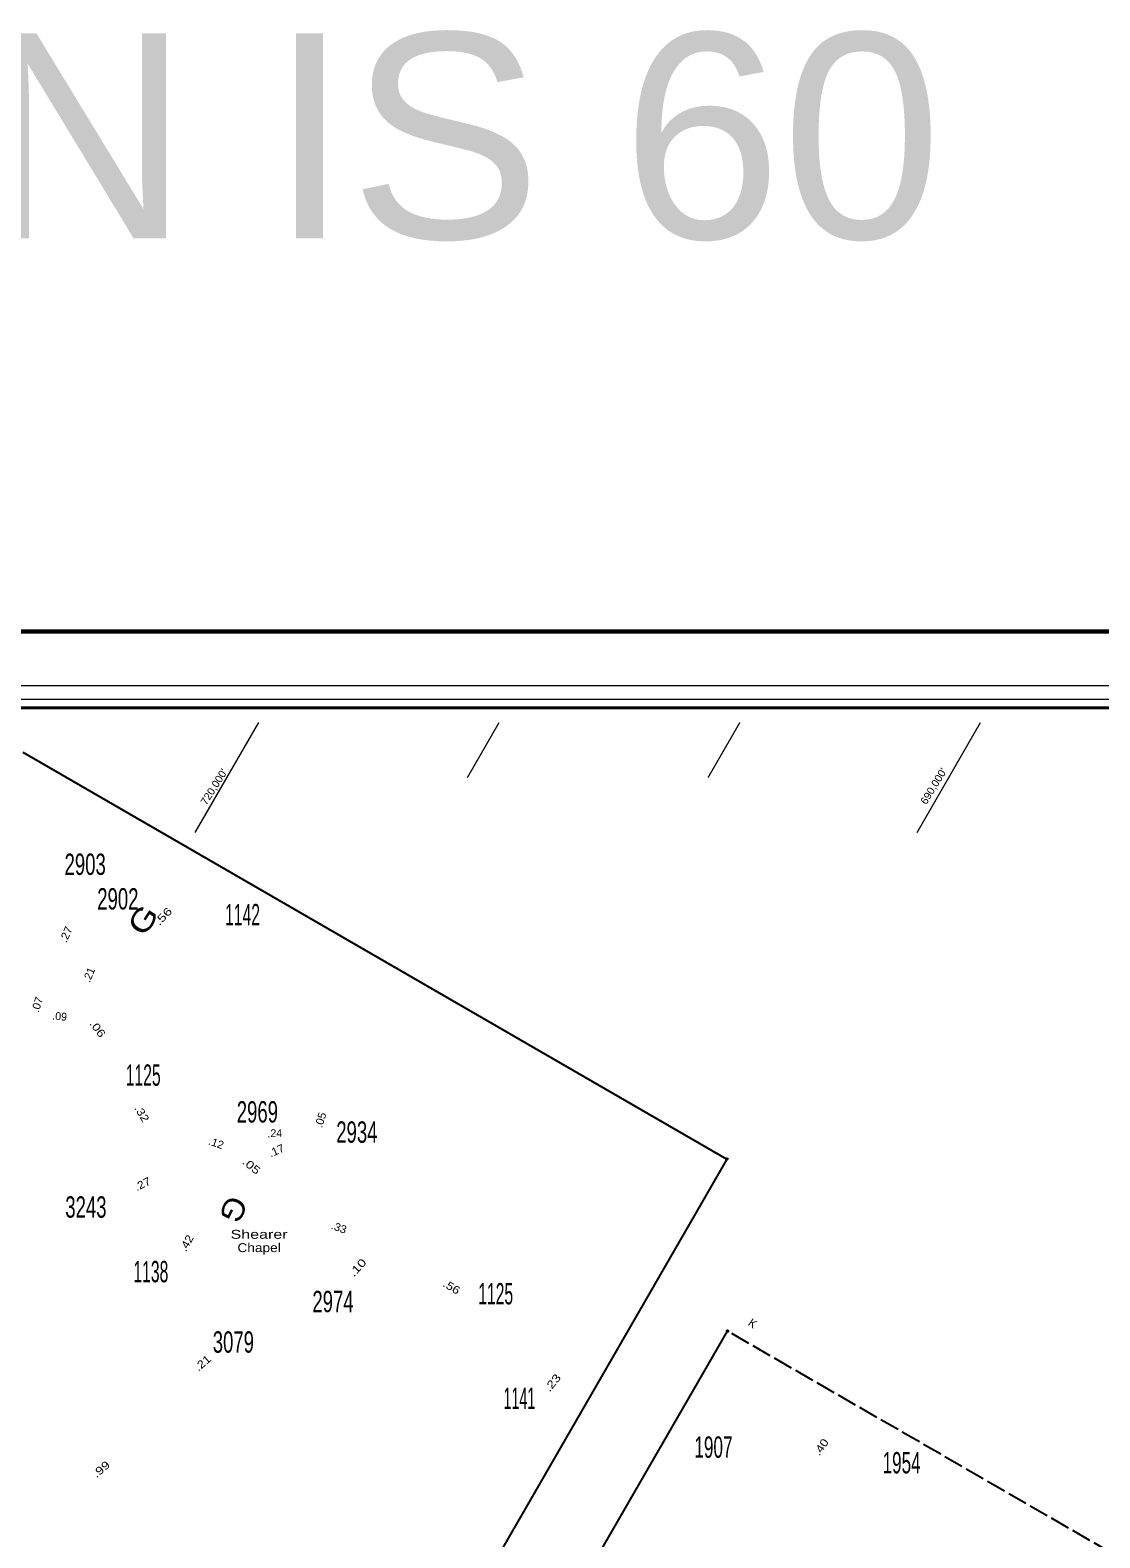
# Model space of a CAD drawing. Extents: x 272269 to 502941, y 199264 to 397027.
# Drawn here: x 463994 to 479641, y 242386 to 264424 of the extents above; entities that cross this region are included whole.
import ezdxf
from ezdxf.enums import TextEntityAlignment as Align

# ---------------------------------------------------------------- set-up
doc = ezdxf.new("R2010")
doc.units = 0
doc.header["$LTSCALE"] = 48
doc.header["$PDMODE"] = 32
doc.header["$PDSIZE"] = 24
doc.linetypes.add('LONG_DASHED', pattern=[7.5, 6, -1.5])
for name, color, linetype, lineweight in [('1', 7, 'Continuous', 25), ('20', 7, 'Continuous', 40), ('23', 7, 'Continuous', 25), ('25', 7, 'LONG_DASHED', 25), ('40', 7, 'Continuous', 25), ('56', 7, 'Continuous', 25), ('61', 7, 'Continuous', 13), ('63', 7, 'Continuous', 25), ('7', 7, 'Continuous', 25)]:
    doc.layers.add(name, color=color, linetype=linetype, lineweight=lineweight)

msp = doc.modelspace()

# ---------------------------------------------------------------- linework, layer by layer
at = {"layer": '1', "lineweight": 13}
msp.add_lwpolyline([(499003.08, 199263.61), (402372.44, 199263.61), (402372.44, 255660.66), (499003.08, 255660.66)], close=True, dxfattribs=at)
at = {"layer": '1'}
for p in [(474185.22, 247922.76), (474194.68, 245407.85)]:
    msp.add_point(p, dxfattribs=at)
at = {"layer": '20'}
for points in [[(402407.44, 255625.66), (498968.08, 255625.66), (498968.08, 199298.62), (402407.44, 199298.62)], [(405595.29, 254516.69), (498042.58, 254516.69), (498042.58, 200390.33), (405595.29, 200390.33)]]:
    msp.add_lwpolyline(points, close=True, dxfattribs=at)
at = {"layer": '20', "lineweight": 13}
msp.add_lwpolyline([(405286.1, 254842.16), (405286.1, 200081.05), (405464.66, 200259.72), (405464.66, 254647.33), (498173.18, 254647.33), (498173.18, 200259.72), (405464.66, 200259.72), (405286.1, 200081.05), (498351.77, 200081.05), (498351.77, 254842.16)], close=True, dxfattribs=at)
at = {"layer": '25'}
msp.add_lwpolyline([(479117.54, 219373.61), (489159.98, 236767.63), (474194.68, 245407.85)], dxfattribs=at)
at = {"layer": '61'}
for p, q in [((466408.49, 252694.46), (467337.45, 254303.47)), ((470392.5, 253498.97), (470856.98, 254303.47)), ((476967.07, 252694.46), (477896.03, 254303.47))]:
    msp.add_line(p, q, dxfattribs=at)
for points in [[(474209.02, 254013.38), (474210.02, 254015.12), (474211.02, 254016.85), (474212.02, 254018.58), (474213.02, 254020.31), (474214.02, 254022.04), (474215.02, 254023.78), (474216.02, 254025.51), (474217.02, 254027.24), (474218.02, 254028.97), (474219.02, 254030.7), (474220.02, 254032.44), (474221.02, 254034.17), (474222.02, 254035.9), (474223.02, 254037.63), (474224.02, 254039.36), (474225.02, 254041.1), (474226.02, 254042.83), (474227.02, 254044.56), (474228.02, 254046.29), (474229.02, 254048.03), (474230.02, 254049.76), (474231.02, 254051.49), (474232.02, 254053.22), (474233.02, 254054.95), (474234.02, 254056.69), (474235.02, 254058.42), (474236.02, 254060.15), (474237.02, 254061.88), (474238.02, 254063.61), (474239.02, 254065.35), (474240.02, 254067.08), (474241.02, 254068.81), (474242.02, 254070.54), (474243.02, 254072.27), (474244.02, 254074.01), (474245.02, 254075.74), (474246.02, 254077.47), (474247.02, 254079.2), (474248.02, 254080.93), (474249.02, 254082.67), (474250.02, 254084.4), (474251.02, 254086.13), (474252.02, 254087.86), (474253.02, 254089.59), (474254.02, 254091.33), (474255.02, 254093.06), (474256.02, 254094.79), (474257.02, 254096.52), (474258.02, 254098.25), (474259.02, 254099.99), (474260.02, 254101.72), (474261.02, 254103.45), (474262.02, 254105.18), (474263.02, 254106.91), (474264.02, 254108.65), (474265.02, 254110.38), (474266.02, 254112.11), (474267.02, 254113.84), (474268.02, 254115.58), (474269.02, 254117.31), (474270.02, 254119.04), (474271.02, 254120.77), (474272.02, 254122.5), (474273.02, 254124.24), (474274.02, 254125.97), (474275.02, 254127.7), (474276.02, 254129.43), (474277.02, 254131.16), (474278.02, 254132.9), (474279.02, 254134.63), (474280.02, 254136.36), (474281.02, 254138.09), (474282.02, 254139.82), (474283.02, 254141.56), (474284.02, 254143.29), (474285.02, 254145.02), (474286.02, 254146.75), (474287.02, 254148.48), (474288.02, 254150.22), (474289.02, 254151.95), (474290.02, 254153.68), (474291.02, 254155.41), (474292.02, 254157.14), (474293.02, 254158.88), (474294.02, 254160.61), (474295.02, 254162.34), (474296.02, 254164.07), (474297.02, 254165.8), (474298.02, 254167.54), (474299.02, 254169.27), (474300.02, 254171), (474301.02, 254172.73), (474302.02, 254174.46), (474303.02, 254176.2), (474304.02, 254177.93), (474305.02, 254179.66), (474306.02, 254181.39), (474307.02, 254183.12), (474308.02, 254184.86)], [(474308.02, 254184.86), (474309.02, 254186.59), (474310.02, 254188.32), (474311.02, 254190.05), (474312.02, 254191.79), (474313.02, 254193.52), (474314.02, 254195.25), (474315.02, 254196.98), (474316.02, 254198.71), (474317.02, 254200.45), (474318.02, 254202.18), (474319.02, 254203.91), (474320.02, 254205.64), (474321.02, 254207.37), (474322.02, 254209.11), (474323.02, 254210.84), (474324.02, 254212.57), (474325.02, 254214.3), (474326.02, 254216.03), (474327.02, 254217.77), (474328.02, 254219.5), (474329.02, 254221.23), (474330.02, 254222.96), (474331.02, 254224.69), (474332.02, 254226.43), (474333.02, 254228.16), (474334.02, 254229.89), (474335.02, 254231.62), (474336.02, 254233.35), (474337.02, 254235.09), (474338.02, 254236.82), (474339.02, 254238.55), (474340.02, 254240.28), (474341.02, 254242.01), (474342.02, 254243.75), (474343.02, 254245.48), (474344.02, 254247.21), (474345.02, 254248.94), (474346.02, 254250.67), (474347.02, 254252.41), (474348.02, 254254.14), (474349.02, 254255.87), (474350.02, 254257.6), (474351.02, 254259.34), (474352.02, 254261.07), (474353.02, 254262.8), (474354.02, 254264.53), (474355.02, 254266.26), (474356.02, 254268), (474357.02, 254269.73), (474358.02, 254271.46), (474359.02, 254273.19), (474360.02, 254274.92), (474361.02, 254276.66), (474362.02, 254278.39), (474363.02, 254280.12), (474364.02, 254281.85), (474365.02, 254283.58), (474366.02, 254285.32), (474367.02, 254287.05), (474368.02, 254288.78), (474369.02, 254290.51), (474370.02, 254292.24), (474371.02, 254293.98), (474372.02, 254295.71), (474373.02, 254297.44), (474374.02, 254299.17), (474375.02, 254300.9), (474376.5, 254303.47)], [(474110.02, 253841.91), (474111.02, 253843.64), (474112.02, 253845.38), (474113.02, 253847.11), (474114.02, 253848.84), (474115.02, 253850.57), (474116.02, 253852.3), (474117.02, 253854.04), (474118.02, 253855.77), (474119.02, 253857.5), (474120.02, 253859.23), (474121.02, 253860.96), (474122.02, 253862.7), (474123.02, 253864.43), (474124.02, 253866.16), (474125.02, 253867.89), (474126.02, 253869.62), (474127.02, 253871.36), (474128.02, 253873.09), (474129.02, 253874.82), (474130.02, 253876.55), (474131.02, 253878.28), (474132.02, 253880.02), (474133.02, 253881.75), (474134.02, 253883.48), (474135.02, 253885.21), (474136.02, 253886.94), (474137.02, 253888.68), (474138.02, 253890.41), (474139.02, 253892.14), (474140.02, 253893.87), (474141.02, 253895.6), (474142.02, 253897.34), (474143.02, 253899.07), (474144.02, 253900.8), (474145.02, 253902.53), (474146.02, 253904.26), (474147.02, 253906), (474148.02, 253907.73), (474149.02, 253909.46), (474150.02, 253911.19), (474151.02, 253912.92), (474152.02, 253914.66), (474153.02, 253916.39), (474154.02, 253918.12), (474155.02, 253919.85), (474156.02, 253921.59), (474157.02, 253923.32), (474158.02, 253925.05), (474159.02, 253926.78), (474160.02, 253928.51), (474161.02, 253930.25), (474162.02, 253931.98), (474163.02, 253933.71), (474164.02, 253935.44), (474165.02, 253937.17), (474166.02, 253938.91), (474167.02, 253940.64), (474168.02, 253942.37), (474169.02, 253944.1), (474170.02, 253945.83), (474171.02, 253947.57), (474172.02, 253949.3), (474173.02, 253951.03), (474174.02, 253952.76), (474175.02, 253954.49), (474176.02, 253956.23), (474177.02, 253957.96), (474178.02, 253959.69), (474179.02, 253961.42), (474180.02, 253963.15), (474181.02, 253964.89), (474182.02, 253966.62), (474183.02, 253968.35), (474184.02, 253970.08), (474185.02, 253971.81), (474186.02, 253973.55), (474187.02, 253975.28), (474188.02, 253977.01), (474189.02, 253978.74), (474190.02, 253980.47), (474191.02, 253982.21), (474192.02, 253983.94), (474193.02, 253985.67), (474194.02, 253987.4), (474195.02, 253989.14), (474196.02, 253990.87), (474197.02, 253992.6), (474198.02, 253994.33), (474199.02, 253996.06), (474200.02, 253997.8), (474201.02, 253999.53), (474202.02, 254001.26), (474203.02, 254002.99), (474204.02, 254004.72), (474205.02, 254006.46), (474206.02, 254008.19), (474207.02, 254009.92), (474208.02, 254011.65), (474209.02, 254013.38)], [(473912.02, 253498.96), (473913.02, 253500.7), (473914.02, 253502.43), (473915.02, 253504.16), (473916.02, 253505.89), (473917.02, 253507.62), (473918.02, 253509.36), (473919.02, 253511.09), (473920.02, 253512.82), (473921.02, 253514.55), (473922.02, 253516.29), (473923.02, 253518.02), (473924.02, 253519.75), (473925.02, 253521.48), (473926.02, 253523.21), (473927.02, 253524.95), (473928.02, 253526.68), (473929.02, 253528.41), (473930.02, 253530.14), (473931.02, 253531.87), (473932.02, 253533.61), (473933.02, 253535.34), (473934.02, 253537.07), (473935.02, 253538.8), (473936.02, 253540.53), (473937.02, 253542.27), (473938.02, 253544), (473939.02, 253545.73), (473940.02, 253547.46), (473941.02, 253549.19), (473942.02, 253550.93), (473943.02, 253552.66), (473944.02, 253554.39), (473945.02, 253556.12), (473946.02, 253557.85), (473947.02, 253559.59), (473948.02, 253561.32), (473949.02, 253563.05), (473950.02, 253564.78), (473951.02, 253566.51), (473952.02, 253568.25), (473953.02, 253569.98), (473954.02, 253571.71), (473955.02, 253573.44), (473956.02, 253575.17), (473957.02, 253576.91), (473958.02, 253578.64), (473959.02, 253580.37), (473960.02, 253582.1), (473961.02, 253583.84), (473962.02, 253585.57), (473963.02, 253587.3), (473964.02, 253589.03), (473965.02, 253590.76), (473966.02, 253592.5), (473967.02, 253594.23), (473968.02, 253595.96), (473969.02, 253597.69), (473970.02, 253599.42), (473971.02, 253601.16), (473972.02, 253602.89), (473973.02, 253604.62), (473974.02, 253606.35), (473975.02, 253608.08), (473976.02, 253609.82), (473977.02, 253611.55), (473978.02, 253613.28), (473979.02, 253615.01), (473980.02, 253616.74), (473981.02, 253618.48), (473982.02, 253620.21), (473983.02, 253621.94), (473984.02, 253623.67), (473985.02, 253625.4), (473986.02, 253627.14), (473987.02, 253628.87), (473988.02, 253630.6), (473989.02, 253632.33), (473990.02, 253634.06), (473991.02, 253635.8), (473992.02, 253637.53), (473993.02, 253639.26), (473994.02, 253640.99), (473995.02, 253642.72), (473996.02, 253644.46), (473997.02, 253646.19), (473998.02, 253647.92), (473999.02, 253649.65), (474000.02, 253651.39), (474001.02, 253653.12), (474002.02, 253654.85), (474003.02, 253656.58), (474004.02, 253658.31), (474005.02, 253660.05), (474006.02, 253661.78), (474007.02, 253663.51), (474008.02, 253665.24), (474009.02, 253666.97), (474010.02, 253668.71), (474011.02, 253670.44)], [(474011.02, 253670.44), (474012.02, 253672.17), (474013.02, 253673.9), (474014.02, 253675.63), (474015.02, 253677.37), (474016.02, 253679.1), (474017.02, 253680.83), (474018.02, 253682.56), (474019.02, 253684.29), (474020.02, 253686.03), (474021.02, 253687.76), (474022.02, 253689.49), (474023.02, 253691.22), (474024.02, 253692.95), (474025.02, 253694.69), (474026.02, 253696.42), (474027.02, 253698.15), (474028.02, 253699.88), (474029.02, 253701.61), (474030.02, 253703.35), (474031.02, 253705.08), (474032.02, 253706.81), (474033.02, 253708.54), (474034.02, 253710.28), (474035.02, 253712.01), (474036.02, 253713.74), (474037.02, 253715.47), (474038.02, 253717.2), (474039.02, 253718.94), (474040.02, 253720.67), (474041.02, 253722.4), (474042.02, 253724.13), (474043.02, 253725.86), (474044.02, 253727.6), (474045.02, 253729.33), (474046.02, 253731.06), (474047.02, 253732.79), (474048.02, 253734.52), (474049.02, 253736.26), (474050.02, 253737.99), (474051.02, 253739.72), (474052.02, 253741.45), (474053.02, 253743.18), (474054.02, 253744.92), (474055.02, 253746.65), (474056.02, 253748.38), (474057.02, 253750.11), (474058.02, 253751.84), (474059.02, 253753.58), (474060.02, 253755.31), (474061.02, 253757.04), (474062.02, 253758.77), (474063.02, 253760.5), (474064.02, 253762.24), (474065.02, 253763.97), (474066.02, 253765.7), (474067.02, 253767.43), (474068.02, 253769.16), (474069.02, 253770.9), (474070.02, 253772.63), (474071.02, 253774.36), (474072.02, 253776.09), (474073.02, 253777.83), (474074.02, 253779.56), (474075.02, 253781.29), (474076.02, 253783.02), (474077.02, 253784.75), (474078.02, 253786.49), (474079.02, 253788.22), (474080.02, 253789.95), (474081.02, 253791.68), (474082.02, 253793.41), (474083.02, 253795.15), (474084.02, 253796.88), (474085.02, 253798.61), (474086.02, 253800.34), (474087.02, 253802.07), (474088.02, 253803.81), (474089.02, 253805.54), (474090.02, 253807.27), (474091.02, 253809), (474092.02, 253810.73), (474093.02, 253812.47), (474094.02, 253814.2), (474095.02, 253815.93), (474096.02, 253817.66), (474097.02, 253819.39), (474098.02, 253821.13), (474099.02, 253822.86), (474100.02, 253824.59), (474101.02, 253826.32), (474102.02, 253828.05), (474103.02, 253829.79), (474104.02, 253831.52), (474105.02, 253833.25), (474106.02, 253834.98), (474107.02, 253836.71), (474108.02, 253838.45), (474109.02, 253840.18), (474110.02, 253841.91)]]:
    msp.add_lwpolyline(points, dxfattribs=at)
at = {"layer": '63'}
for points in [[(463884.62, 253869.81), (474185.22, 247922.76), (462135.56, 227052.13)], [(479117.54, 219373.61), (464152.24, 228013.84), (474194.68, 245407.85)]]:
    msp.add_lwpolyline(points, dxfattribs=at)

# ---------------------------------------------------------------- texts
at = {"layer": '20', "width": 1.05}
msp.add_text('ANGLE OF ROTATION IS 60', height=3000, dxfattribs=at).set_placement((422091.87, 261379.38))
at = {"layer": '23'}
for s, width, p in [('2903', 0.65, (464798.66, 252076.58)), ('2902', 0.65, (465276.73, 251570.71)), ('1142', 0.55, (467100.8, 251339.63)), ('1125', 0.55, (465647.8, 248994.33)), ('2969', 0.65, (467317.83, 248456.71)), ('2934', 0.65, (468772.96, 248161.49)), ('3243', 0.65, (464809.53, 247066.51)), ('1138', 0.55, (465759.92, 246122.27)), ('2974', 0.65, (468424.07, 245684.88)), ('1125', 0.55, (470803.56, 245798.1)), ('3079', 0.65, (466966.42, 245092.84)), ('1141', 0.5, (471150.63, 244271.9)), ('1907', 0.6, (473989.01, 243556.53)), ('1954', 0.6, (476741.18, 243328.36))]:
    msp.add_text(s, height=312, dxfattribs=dict(at, width=width)).set_placement(p, align=Align.CENTER)
at = {"layer": '40'}
for s, rotation, width, p in [('.56', 46.365, 1.35, (465982.57, 251431.46)), ('.27', 66.495, 1.1, (464571.47, 251184.04)), ('.07', 72.383, 1.05, (464151.16, 250163.2)), ('.06', 306.657, 1.25, (464935.1, 249794.34)), ('.32', 300.745, 1.2, (465578.47, 248558.07)), ('.05', 72.715, 1.05, (468296.08, 248477.4)), ('.12', 340.475, 1.05, (466696.26, 248102.85)), ('.17', 24.331, 1.1, (467619.61, 247993.81)), ('.05', 320.785, 1.3, (467195.9, 247776.55)), ('.27', 26.914, 1.15, (465662.47, 247506.09)), ('.33', 340.475, 1.05, (468492.3, 246866.96)), ('.42', 61, 1.15, (466332.15, 246666.73)), ('.10', 47.836, 1.35, (468826.95, 246298.67)), ('.56', 328.951, 1.2, (470129.28, 246003.42)), ('.21', 40.52, 1.2, (466553.83, 244898.19)), ('.23', 50.626, 1.3, (471679.48, 244616.55)), ('.40', 56.082, 1.2, (475610.89, 243680.72)), ('.99', 40.52, 1.3, (465069.31, 243345.13))]:
    msp.add_text(s, height=115, rotation=rotation, dxfattribs=dict(at, width=width)).set_placement(p, align=Align.CENTER)
for s, rotation, p in [('.21', 67.313, (464907.32, 250594.81)), ('.09', 354.853, (464420.67, 249952.85)), ('.24', 0.724, (467573.15, 248243.89))]:
    msp.add_text(s, height=115, rotation=rotation, dxfattribs=at).set_placement(p, align=Align.CENTER)
at = {"layer": '56'}
for rotation, width, p in [(57.021, 1.25, (465779.2, 251332.61)), (243.576, 1.1, (466824.96, 247254.22))]:
    msp.add_text('G', height=320, rotation=rotation, dxfattribs=dict(at, width=width)).set_placement(p, align=Align.CENTER)
for s, width, p in [('Shearer', 1.35, (467342.92, 246758)), ('Chapel', 1.15, (467342.92, 246563))]:
    msp.add_text(s, height=130, dxfattribs=dict(at, width=width)).set_placement(p, align=Align.CENTER)
at = {"layer": '61', "width": 1.05}
for s, rotation, p in [("720,000'", 57.613, (466728.97, 253335.32)), ("690,000'", 58.451, (477256.46, 253345.66))]:
    msp.add_text(s, height=110, rotation=rotation, dxfattribs=at).set_placement(p, align=Align.CENTER)
at = {"layer": '7'}
msp.add_text('K', height=120, rotation=325.091, dxfattribs=at).set_placement((474528.15, 245472.4), align=Align.CENTER)

doc.saveas('drawing.dxf')
